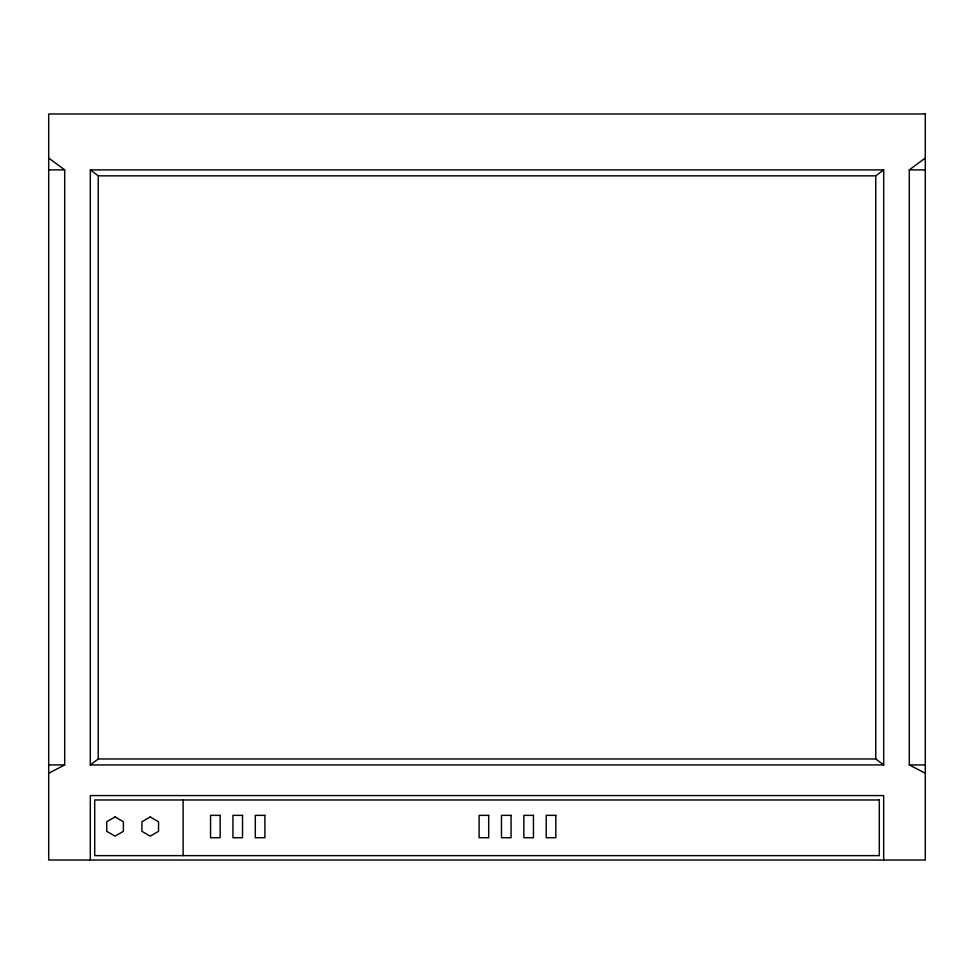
<?xml version="1.0" encoding="UTF-8"?>
<svg xmlns="http://www.w3.org/2000/svg" width="974" height="974" viewBox="0 0 974 974"><rect width="100%" height="100%" fill="white"/><g stroke="black" fill="none" stroke-linecap="round" stroke-linejoin="round"><path stroke-width="1.46" d="M90.314 764.931L98.24 758.977L875.76 758.977L883.686 764.931L883.686 169.89L90.314 169.89L90.314 764.931L883.686 764.931M90.314 169.89L98.24 175.844L875.76 175.844L883.686 169.89M925.3 773.246L909.302 764.931L909.302 169.89L925.3 158.007M48.7 773.246L64.698 764.931L64.698 169.89L48.7 158.007M48.7 169.89L64.698 169.89M909.302 169.89L925.3 169.89M48.7 764.931L64.698 764.931M909.302 764.931L925.3 764.931M883.686 860.018L883.686 795.575L90.314 795.575L90.314 860.018M875.76 175.844L875.76 758.977M183.124 799.971L183.124 855.622M98.24 175.844L98.24 758.977M115.066 816.942L106.763 821.739L106.763 831.333L115.066 836.13L123.381 831.333L123.381 821.739L115.066 816.942M150.24 816.942L141.936 821.739L141.936 831.333L150.24 836.13L158.543 831.333L158.543 821.739L150.24 816.942M925.3 113.982L48.7 113.982L48.7 860.018L925.3 860.018L925.3 113.982M879.291 799.971L94.709 799.971L94.709 855.622L879.291 855.622L879.291 799.971M220.136 815.348L210.554 815.348L210.554 837.725L220.136 837.725L220.136 815.348M242.526 815.348L232.932 815.348L232.932 837.725L242.526 837.725L242.526 815.348M264.904 815.348L255.31 815.348L255.31 837.725L264.904 837.725L264.904 815.348M488.692 815.348L479.098 815.348L479.098 837.725L488.692 837.725L488.692 815.348M511.07 815.348L501.476 815.348L501.476 837.725L511.07 837.725L511.07 815.348M533.448 815.348L523.854 815.348L523.854 837.725L533.448 837.725L533.448 815.348M555.825 815.348L546.231 815.348L546.231 837.725L555.825 837.725L555.825 815.348"/></g></svg>
